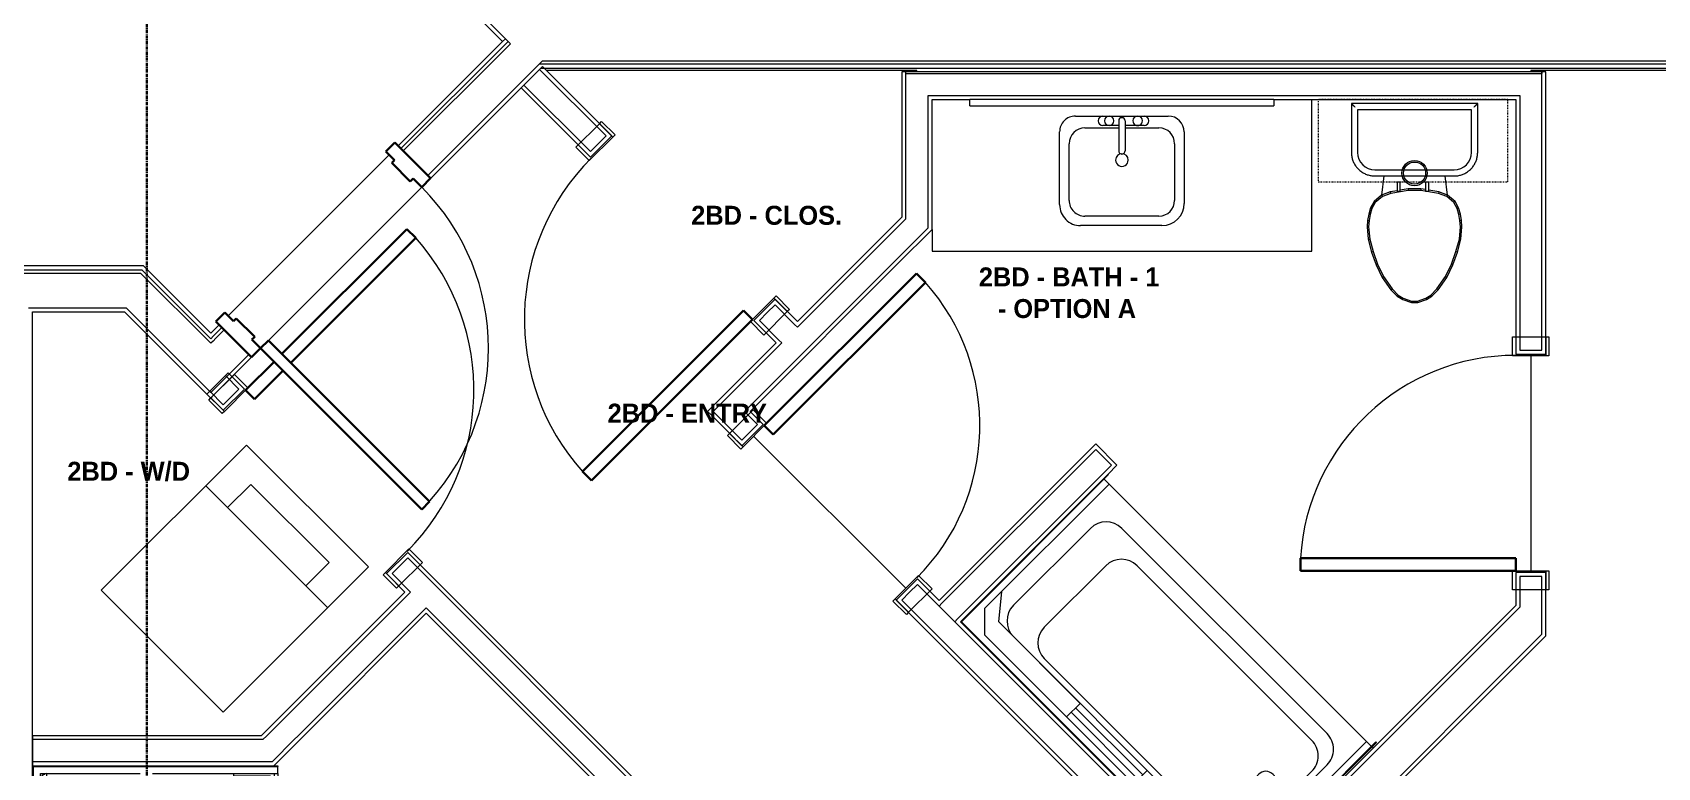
# Model space of a CAD drawing. Header units: inches. Extents: x -4093 to -1777, y 9773 to 12264.
# Drawn here: x -2518.4 to -2261.6, y 10301.4 to 10417.6 of the extents above; entities that cross this region are included whole.
import ezdxf

# ---------------------------------------------------------------- set-up
doc = ezdxf.new("R2010")
doc.units = ezdxf.units.IN
doc.header["$MEASUREMENT"] = 0
doc.linetypes.add('Dash', pattern=[0.25, 0.125, -0.125])
doc.linetypes.add('Grid Line 1_2_', pattern=[0.875, 0.5, -0.125, 0.125, -0.125])
for name, color, linetype, lineweight in [('0-1', 7, 'Continuous', 5), ('0-2', 7, 'Continuous', 9), ('0-3', 8, 'Continuous', 9), ('A-AREA-IDEN', 2, 'Continuous', 9), ('A-DOOR-1', 7, 'Continuous', 9), ('A-DOOR-2', 10, 'Continuous', 30), ('A-DOOR-FRAM-1', 10, 'Continuous', 30), ('A-FLOR-1', 7, 'Continuous', 9), ('A-WALL-1', 7, 'Continuous', 9), ('A-WALL-2', 250, 'Continuous', 18), ('I-WALL-1', 7, 'Continuous', 9), ('P-SANR-FIXT-1', 7, 'Continuous', 9), ('Q-CASE-1', 7, 'Continuous', 9), ('Q-CASE-2', 7, 'Dash', 9), ('S-GRID-1', 1, 'Grid Line 1_2_', 30)]:
    doc.layers.add(name, color=color, linetype=linetype, lineweight=lineweight)
doc.styles.add('Century Gothic_B', font='GOTHICB.TTF', dxfattribs={"height": 3})

# ---------------------------------------------------------------- blocks, each defined once
blk = doc.blocks.new('SWING - SINGLE - FLUSH - SWING - FLUSH - 3-0 x 6-8 - PASSAGE-4346077-BACKGROUND - 3RD FLOOR')
at = {"layer": 'A-DOOR-1'}
for p, q in [((-21, 2.37), (-21, 2.87)), ((-21, 2.87), (-18, 2.87)), ((-18, 2.87), (-18, 2.37)), ((18, 2.37), (18, 2.87)), ((18, 2.87), (21, 2.87)), ((21, 2.87), (21, 2.37)), ((-21, 2.37), (-18, 2.37)), ((-21, -2.88), (-21, 2.37)), ((-18, 2.37), (-21, 2.37)), ((-18, 2.37), (-18, -2.88)), ((18, 2.37), (21, 2.37)), ((18, -2.88), (18, 2.37)), ((21, 2.37), (18, 2.37)), ((21, 2.37), (21, -2.88)), ((-18, -2.88), (-21, -2.88)), ((21, -2.88), (18, -2.88))]:
    blk.add_line(p, q, dxfattribs=at)
blk.add_arc((18, -2.38), 36.07, 180, 266.8211, dxfattribs=at)
at = {"layer": 'A-DOOR-2'}
for p, q in [((16, -2.38), (16, -8.73)), ((18, -2.38), (16, -2.38)), ((18, -2.38), (18, -8.73)), ((16, -10.48), (16, -38.39)), ((18, -10.48), (18, -38.39)), ((18, -38.39), (16, -38.39))]:
    blk.add_line(p, q, dxfattribs=at)
blk = doc.blocks.new('Stacked Washer and Dryer - 26_x25_ - Private-1352637-BACKGROUND - 3RD FLOOR')
at = {"layer": 'P-SANR-FIXT-1'}
for p, q in [((0, 13.625), (32.4375, 13.625)), ((0, 13.625), (0, -13.625)), ((23.34375, 13.625), (23.34375, -13.625)), ((32.4375, 13.625), (32.4375, -13.625)), ((23.34375, 8.75), (28.53125, 8.75)), ((28.53125, 8.75), (28.53125, -8.75)), ((28.53125, -8.75), (23.34375, -8.75)), ((32.4375, -13.625), (0, -13.625))]:
    blk.add_line(p, q, dxfattribs=at)
blk = doc.blocks.new('SWING - SINGLE - FLUSH - SWING - FLUSH - 2-10 x 6-8 - PRIVACY-4346070-BACKGROUND - 3RD FLOOR')
at = {"layer": 'A-DOOR-1'}
for p, q in [((-20, 2.37), (-20, 2.87)), ((-20, 2.87), (-17, 2.87)), ((-17, 2.87), (-17, 2.37)), ((17, 2.37), (17, 2.87)), ((17, 2.87), (20, 2.87)), ((20, 2.87), (20, 2.37)), ((-20, 2.37), (-17, 2.37)), ((-20, -2.88), (-20, 2.37)), ((-17, 2.37), (-20, 2.37)), ((-17, 2.37), (-17, -2.88)), ((17, 2.37), (20, 2.37)), ((17, -2.88), (17, 2.37)), ((20, 2.37), (17, 2.37)), ((20, 2.37), (20, -2.88)), ((-17, -2.88), (-20, -2.88)), ((20, -2.88), (17, -2.88))]:
    blk.add_line(p, q, dxfattribs=at)
blk.add_arc((17, -2.38), 34.07, 180, 266.6343, dxfattribs=at)
at = {"layer": 'A-DOOR-2'}
for p, q in [((15, -2.38), (15, -36.38)), ((17, -2.38), (15, -2.38)), ((17, -2.38), (17, -36.38)), ((17, -36.38), (15, -36.38))]:
    blk.add_line(p, q, dxfattribs=at)
blk = doc.blocks.new('SWING - SINGLE - FLUSH - SWING - FLUSH - 2-10 x 6-8 - PRIVACY-4346068-BACKGROUND - 3RD FLOOR')
at = {"layer": 'A-DOOR-1'}
for p, q in [((-20, 2.37), (-20, 2.87)), ((-20, 2.87), (-17, 2.87)), ((-17, 2.87), (-17, 2.37)), ((17, 2.37), (17, 2.87)), ((17, 2.87), (20, 2.87)), ((20, 2.87), (20, 2.37)), ((-20, 2.37), (-17, 2.37)), ((-20, -2.88), (-20, 2.37)), ((-17, 2.37), (-20, 2.37)), ((-17, 2.37), (-17, -2.88)), ((17, 2.37), (20, 2.37)), ((17, -2.88), (17, 2.37)), ((20, 2.37), (17, 2.37)), ((20, 2.37), (20, -2.88)), ((-17, -2.88), (-20, -2.88)), ((20, -2.88), (17, -2.88))]:
    blk.add_line(p, q, dxfattribs=at)
blk.add_arc((17, -2.38), 34.07, 180, 266.6343, dxfattribs=at)
at = {"layer": 'A-DOOR-2'}
for p, q in [((15, -2.38), (15, -36.38)), ((17, -2.38), (15, -2.38)), ((17, -2.38), (17, -36.38)), ((17, -36.38), (15, -36.38))]:
    blk.add_line(p, q, dxfattribs=at)
blk = doc.blocks.new('M_Sink Vanity-Square - 500 x 440mm-1372835-BACKGROUND - 3RD FLOOR')
at = {"layer": 'P-SANR-FIXT-1'}
for p, q in [((-5.72, 10.23), (7.14, 10.23)), ((-5.22, 8.73), (6.46, 8.73)), ((-9.22, -4.59), (-9.22, 6.73)), ((-7.72, -2.72), (-7.72, 6.23)), ((8.96, 6.23), (8.96, -2.72)), ((10.46, 6.91), (10.46, -4.59)), ((0.12, -6.33), (0.12, -1.59)), ((1.12, -6.33), (1.12, -1.59)), ((7.96, -7.09), (-6.72, -7.09)), ((0.12, -5.22), (-5.22, -5.22)), ((-2.88, -5.59), (0.12, -5.59)), ((3.62, -7.09), (-2.88, -7.09)), ((6.46, -5.22), (1.12, -5.22)), ((1.12, -5.59), (3.62, -5.59))]:
    blk.add_line(p, q, dxfattribs=at)
for centre, radius, start, end in [((-5.72, 6.73), 3.5, 90, 180), ((-5.22, 6.23), 2.5, 90, 180), ((6.46, 6.23), 2.5, 360, 90), ((7.14, 6.91), 3.32, 360, 90), ((0.62, -0.13), 1, 360, 180), ((0.62, -0.13), 1, 180, 0), ((0.62, -1.59), 0.5, 360, 180), ((-6.72, -4.59), 2.5, 180, 270), ((-5.22, -2.72), 2.5, 180, 270), ((6.46, -2.72), 2.5, 270, 360), ((7.96, -4.59), 2.5, 270, 0), ((-2.88, -6.34), 0.75, 90, 270), ((-1.88, -6.34), 0.75, 360, 180), ((-1.88, -6.34), 0.75, 180, 0), ((0.62, -6.33), 0.5, 180, 0), ((2.62, -6.34), 0.75, 0, 180), ((2.62, -6.34), 0.75, 180, 0), ((3.62, -6.34), 0.75, 270, 90)]:
    blk.add_arc(centre, radius, start, end, dxfattribs=at)
blk = doc.blocks.new('Bath Vanity - Bath Vanity 60_-V37-BACKGROUND - 3RD FLOOR')
at = {"layer": 'Q-CASE-1'}
for p, q in [((30.74, 24), (-29.26, 24)), ((-29.26, 24), (-29.26, 0)), ((30.74, 20.56), (30.74, 24))]:
    blk.add_line(p, q, dxfattribs=at)
blk = doc.blocks.new('Toilet-Domestic-3D - Toilet-Domestic-3D-V38-BACKGROUND - 3RD FLOOR')
at = {"layer": 'P-SANR-FIXT-1'}
for p, q in [((-9.98, 19.48), (-9.98, 11.75)), ((9.98, 19.48), (-9.98, 19.48)), ((-9.86, 19.36), (-9.98, 19.48)), ((9, 18.5), (-9, 18.5)), ((-9, 18.5), (-9, 11.75)), ((-9, 18.5), (-9, 11.75)), ((9, 18.5), (-9, 18.5)), ((9, 11.75), (9, 18.5)), ((9, 11.75), (9, 18.5)), ((9.98, 19.48), (9.86, 19.36)), ((9.98, 11.75), (9.98, 19.48)), ((-6.25, 9), (6.25, 9)), ((-6.25, 9), (6.25, 9)), ((-6.25, 8.02), (6.25, 8.02)), ((-4.86, 8.02), (-5.21, 5)), ((5.21, 5), (4.86, 8.02)), ((-3.84, 5.5), (-5.21, 5)), ((-3.77, 5.26), (-5.08, 4.78)), ((-2.75, 5.69), (-3.84, 5.5)), ((-3.84, 5.5), (-3.77, 5.26)), ((-0.98, 5.75), (-3.77, 5.26)), ((-1, 6), (-2.26, 5.78)), ((-1, 6), (-0.98, 5.75)), ((1, 6), (-1, 6)), ((0.98, 5.75), (-0.98, 5.75)), ((1, 6), (0.98, 5.75)), ((3.77, 5.26), (0.98, 5.75)), ((1.75, 5.87), (1, 6)), ((3.84, 5.5), (2.24, 5.78)), ((3.84, 5.5), (3.77, 5.26)), ((5.08, 4.78), (3.77, 5.26)), ((5.21, 5), (3.84, 5.5)), ((-6.97, 3), (-7.24, 2)), ((-6.73, 2.9), (-6.99, 1.95)), ((-6.4, 4), (-6.97, 3)), ((-6.97, 3), (-6.73, 2.9)), ((-6.21, 3.84), (-6.73, 2.9)), ((-5.21, 5), (-6.4, 4)), ((-6.21, 3.84), (-6.4, 4)), ((-5.08, 4.78), (-6.21, 3.84)), ((-5.21, 5), (-5.08, 4.78)), ((5.21, 5), (5.08, 4.78)), ((6.21, 3.84), (5.08, 4.78)), ((6.4, 4), (5.21, 5)), ((6.4, 4), (6.21, 3.84)), ((6.73, 2.9), (6.21, 3.84)), ((6.97, 3), (6.4, 4)), ((6.97, 3), (6.73, 2.9)), ((6.99, 1.95), (6.73, 2.9)), ((7.24, 2), (6.97, 3)), ((-7.41, 1), (-7.5, 0)), ((-7.24, 2), (-7.41, 1)), ((-7.41, 1), (-7.16, 0.96)), ((-7.16, 0.96), (-7.25, 0)), ((-7.24, 2), (-6.99, 1.95)), ((-6.99, 1.95), (-7.16, 0.96)), ((7.24, 2), (6.99, 1.95)), ((7.16, 0.96), (6.99, 1.95)), ((7.41, 1), (7.16, 0.96)), ((7.25, 0), (7.16, 0.96)), ((7.41, 1), (7.24, 2)), ((7.5, 0), (7.25, 0)), ((7.5, 0), (7.41, 1)), ((-7.5, 0), (-7.25, 0)), ((-7.5, 0), (-7.33, -1.99)), ((-7.33, -1.99), (-7.08, -1.95)), ((-7.33, -1.99), (-6.79, -4)), ((-7.25, 0), (-7.08, -1.95)), ((-7.08, -1.95), (-6.55, -3.92)), ((6.55, -3.92), (7.08, -1.95)), ((6.79, -4), (7.33, -1.99)), ((7.08, -1.95), (7.25, 0)), ((7.33, -1.99), (7.08, -1.95)), ((7.33, -1.99), (7.5, 0)), ((-6.79, -4), (-6.55, -3.92)), ((-6.79, -4), (-6.06, -6)), ((-6.55, -3.92), (-5.83, -5.9)), ((5.83, -5.9), (6.55, -3.92)), ((6.06, -6), (6.79, -4)), ((6.79, -4), (6.55, -3.92)), ((-6.06, -6), (-5.83, -5.9)), ((-6.06, -6), (-5.13, -8)), ((-5.83, -5.9), (-4.91, -7.88)), ((4.91, -7.88), (5.83, -5.9)), ((5.13, -8), (6.06, -6)), ((6.06, -6), (5.83, -5.9)), ((-5.13, -8), (-4.91, -7.88)), ((-5.13, -8), (-3.74, -10)), ((-4.91, -7.88), (-3.55, -9.84)), ((-3.74, -10), (-3.55, -9.84)), ((-3.74, -10), (-2.74, -11)), ((-3.55, -9.84), (-2.59, -10.8)), ((2.59, -10.8), (3.55, -9.84)), ((2.74, -11), (3.74, -10)), ((3.55, -9.84), (4.91, -7.88)), ((3.74, -10), (3.55, -9.84)), ((3.74, -10), (5.13, -8)), ((5.13, -8), (4.91, -7.88)), ((-2.74, -11), (-2.59, -10.8)), ((-2.74, -11), (-1.87, -11.5)), ((-2.59, -10.8), (-1.77, -11.27)), ((-1.87, -11.5), (-1.77, -11.27)), ((-1.87, -11.5), (-0.5, -12)), ((-1.77, -11.27), (-0.46, -11.75)), ((-0.5, -12), (-0.46, -11.75)), ((-0.5, -12), (0.5, -12)), ((-0.46, -11.75), (0.46, -11.75)), ((0.46, -11.75), (1.77, -11.27)), ((0.5, -12), (0.46, -11.75)), ((0.5, -12), (1.87, -11.5)), ((1.77, -11.27), (2.59, -10.8)), ((1.87, -11.5), (1.77, -11.27)), ((1.87, -11.5), (2.74, -11)), ((2.74, -11), (2.59, -10.8))]:
    blk.add_line(p, q, dxfattribs=at)
at = {"layer": 'P-SANR-FIXT-1', "flags": 128}
for points in [[(-9.98, 11.75), (-9.97, 11.6), (-9.97, 11.45), (-9.95, 11.3), (-9.93, 11.16), (-9.9, 11.01), (-9.87, 10.86), (-9.83, 10.72), (-9.79, 10.58), (-9.74, 10.44), (-9.68, 10.3), (-9.62, 10.16), (-9.56, 10.03), (-9.48, 9.9), (-9.41, 9.77), (-9.33, 9.65), (-9.24, 9.52), (-9.15, 9.41), (-9.05, 9.29), (-8.95, 9.18), (-8.85, 9.08), (-8.74, 8.97), (-8.62, 8.88), (-8.51, 8.78), (-8.39, 8.7), (-8.26, 8.61), (-8.14, 8.54), (-8.01, 8.46), (-7.87, 8.4), (-7.74, 8.33), (-7.6, 8.28), (-7.46, 8.22), (-7.32, 8.18), (-7.17, 8.14), (-7.03, 8.11), (-6.88, 8.08), (-6.74, 8.05), (-6.59, 8.04), (-6.44, 8.03), (-6.29, 8.02), (-6.25, 8.02)], [(6.25, 8.02), (6.4, 8.03), (6.55, 8.03), (6.7, 8.05), (6.84, 8.07), (6.99, 8.1), (7.14, 8.13), (7.28, 8.17), (7.42, 8.21), (7.56, 8.26), (7.7, 8.32), (7.84, 8.38), (7.97, 8.44), (8.1, 8.52), (8.23, 8.59), (8.35, 8.67), (8.48, 8.76), (8.59, 8.85), (8.71, 8.95), (8.82, 9.05), (8.92, 9.15), (9.03, 9.26), (9.12, 9.38), (9.22, 9.49), (9.3, 9.61), (9.39, 9.74), (9.46, 9.86), (9.54, 9.99), (9.6, 10.13), (9.67, 10.26), (9.72, 10.4), (9.78, 10.54), (9.82, 10.68), (9.86, 10.83), (9.89, 10.97), (9.92, 11.12), (9.95, 11.26), (9.96, 11.41), (9.97, 11.56), (9.98, 11.71), (9.98, 11.75)]]:
    blk.add_lwpolyline(points, dxfattribs=at)
at = {"layer": 'P-SANR-FIXT-1'}
for radius in [2, 1.75]:
    blk.add_circle((0, 8.48), radius, dxfattribs=at)
for centre, start, end in [((-6.25, 11.75), 180, 270), ((-6.25, 11.75), 180, 270), ((6.25, 11.75), 270, 360), ((6.25, 11.75), 270, 360)]:
    blk.add_arc(centre, 2.75, start, end, dxfattribs=at)
for points in [[(-9.98, 19.48), (-9.98, 19.48), (-9.98, 19.48), (-9.98, 19.48)], [(9.98, 19.48), (9.98, 19.48), (9.98, 19.48), (9.98, 19.48)]]:
    blk.add_open_spline(points, degree=3, dxfattribs=at)
for points, knots in [([(-9.37, 18.87), (-9.41, 18.91), (-9.47, 18.97), (-9.55, 19.05), (-9.6, 19.1), (-9.66, 19.16), (-9.71, 19.21), (-9.75, 19.25), (-9.78, 19.28), (-9.8, 19.3), (-9.82, 19.32), (-9.85, 19.35), (-9.86, 19.36), (-9.86, 19.36)], [0, 0, 0, 0, 0.166667, 0.25, 0.333333, 0.416667, 0.5, 0.583333, 0.666667, 0.708333, 0.75, 0.833333, 1, 1, 1, 1]), ([(9.86, 19.36), (9.86, 19.36), (9.85, 19.35), (9.82, 19.32), (9.8, 19.3), (9.78, 19.28), (9.75, 19.25), (9.71, 19.21), (9.66, 19.16), (9.6, 19.1), (9.55, 19.05), (9.47, 18.97), (9.41, 18.91), (9.37, 18.87)], [-1, -1, -1, -1, -0.833333, -0.75, -0.708333, -0.666667, -0.583333, -0.5, -0.416667, -0.333333, -0.25, -0.166667, 0, 0, 0, 0])]:
    blk.add_open_spline(points, degree=3, knots=knots, dxfattribs=at)
blk = doc.blocks.new('300 Series Wall Hung Cabinet_326 - 30_-2909952-BACKGROUND - 3RD FLOOR')
at = {"layer": 'Q-CASE-1'}
for p, q in [((-2.5, -13.19), (-2.01, -13.19)), ((-2.5, -13.19), (-2.5, -14.69)), ((-2.5, -14.69), (-2.01, -14.69)), ((-2.01, -14.69), (-2.01, -13.19)), ((2, -13.19), (2.49, -13.19)), ((2, -13.19), (2, -14.69)), ((2, -14.69), (2.49, -14.69)), ((2.49, -14.69), (2.49, -13.19))]:
    blk.add_line(p, q, dxfattribs=at)
at = {"layer": 'Q-CASE-2'}
for p, q in [((15, -0.19), (-15, -0.19)), ((-15, -0.19), (-15, -13.19)), ((15, -13.19), (15, -0.19)), ((-15, -13.19), (15, -13.19))]:
    blk.add_line(p, q, dxfattribs=at)
blk = doc.blocks.new('BATHROOM MIRROR - BATHROOM MIRROR 48_-3124766-BACKGROUND - 3RD FLOOR')
at = {"layer": 'Q-CASE-1'}
for p, q in [((24.74, 24), (-23.26, 24)), ((-23.26, 23), (-23.26, 24)), ((24.74, 24), (24.74, 23)), ((-23.26, 23), (24.74, 23))]:
    blk.add_line(p, q, dxfattribs=at)
blk = doc.blocks.new('CTS6032CP - CTS6032CP-3806650-BACKGROUND - 3RD FLOOR')
at = {"layer": 'P-SANR-FIXT-1'}
for p, q in [((0.12, 33), (0, 33)), ((0, 0), (0, 33)), ((0.12, 0.12), (0.12, 33)), ((0.12, 32), (1.25, 32)), ((58.75, 32), (1.25, 32)), ((1.25, 4.25), (1.25, 32)), ((58.75, 32), (59.88, 32)), ((58.75, 32), (58.75, 4.31)), ((60, 33), (59.88, 33)), ((59.88, 33), (59.88, 0.12)), ((60, 33), (60, 0)), ((7.6, 28.46), (53.48, 28.46)), ((52.5, 26), (13.5, 26)), ((4.1, 7.77), (4.1, 24.96)), ((56.98, 24.96), (56.98, 7.77)), ((10, 22.5), (10, 8.75)), ((56, 8.75), (56, 22.5)), ((4.31, 4.25), (1.25, 8.02)), ((13.5, 5.25), (52.5, 5.25)), ((58.75, 7.23), (55.94, 4.25)), ((4.25, 1.25), (1.25, 4.25)), ((22.5, 4.25), (4.31, 4.25)), ((53.48, 4.27), (7.6, 4.27)), ((22.5, 1.25), (22.5, 4.25)), ((37.5, 3.25), (22.5, 3.25)), ((37.5, 4.25), (37.5, 1.25)), ((55.94, 4.25), (37.5, 4.25)), ((58.75, 4.31), (55.69, 1.25)), ((59.88, 0.12), (0.12, 0.12)), ((55.69, 1.25), (4.25, 1.25)), ((22.5, 2.25), (37.5, 2.25)), ((60, 0), (0, 0))]:
    blk.add_line(p, q, dxfattribs=at)
for centre, radius, start, end in [((7.6, 24.96), 3.5, 90, 180), ((53.48, 24.96), 3.5, 360, 90), ((13.5, 22.5), 3.5, 90, 180), ((52.5, 22.5), 3.5, 360, 90), ((52, 16.25), 1.63, 0, 180), ((52, 16.25), 1.63, 180, 360), ((7.6, 7.77), 3.5, 180, 270), ((13.5, 8.75), 3.5, 180, 270), ((52.5, 8.75), 3.5, 270, 0), ((53.48, 7.77), 3.5, 270, 0)]:
    blk.add_arc(centre, radius, start, end, dxfattribs=at)
blk = doc.blocks.new('SWING - SINGLE - FLUSH - SWING - FLUSH - 3-0 x 6-8 - PASSAGE-4346075-BACKGROUND - 3RD FLOOR')
at = {"layer": 'A-DOOR-1'}
for p, q in [((-21, 2.37), (-21, 2.87)), ((-21, 2.87), (-18, 2.87)), ((-18, 2.87), (-18, 2.37)), ((18, 2.37), (18, 2.87)), ((18, 2.87), (21, 2.87)), ((21, 2.87), (21, 2.37)), ((-21, 2.37), (-18, 2.37)), ((-21, -2.88), (-21, 2.37)), ((-18, 2.37), (-21, 2.37)), ((-18, 2.37), (-18, -2.88)), ((18, 2.37), (21, 2.37)), ((18, -2.88), (18, 2.37)), ((21, 2.37), (18, 2.37)), ((21, 2.37), (21, -2.88)), ((-18, -2.88), (-21, -2.88)), ((21, -2.88), (18, -2.88))]:
    blk.add_line(p, q, dxfattribs=at)
blk.add_arc((18, -2.38), 36.07, 180, 266.8211, dxfattribs=at)
at = {"layer": 'A-DOOR-2'}
for p, q in [((16, -2.38), (16, -38.39)), ((18, -2.38), (16, -2.38)), ((18, -2.38), (18, -38.39)), ((18, -38.39), (16, -38.39))]:
    blk.add_line(p, q, dxfattribs=at)
blk = doc.blocks.new('The Shower - The Shower-4050272-BACKGROUND - 3RD FLOOR')
at = {"layer": 'P-SANR-FIXT-1'}
for p, q in [((0, -0.5), (38.5, -0.5)), ((0, -39.25), (0, -0.5)), ((0.12, -39.25), (0.12, -0.63)), ((0.12, -0.63), (38.38, -0.63)), ((1.25, -39.25), (1.25, -1.75)), ((1.25, -1.75), (37.25, -1.75)), ((1.3, -2.43), (1.28, -2.51)), ((1.38, -2.26), (1.37, -2.28)), ((1.42, -2.2), (1.4, -2.23)), ((1.58, -2.01), (1.51, -2.08)), ((1.73, -1.9), (1.7, -1.92)), ((2.01, -1.78), (1.93, -1.8)), ((2.25, -1.77), (2.25, -1.75)), ((36.25, -1.77), (2.25, -1.77)), ((36.25, -1.77), (36.25, -1.75)), ((36.57, -1.8), (36.49, -1.78)), ((36.8, -1.92), (36.77, -1.9)), ((36.99, -2.08), (36.92, -2.01)), ((37.1, -2.23), (37.08, -2.2)), ((37.13, -2.28), (37.12, -2.26)), ((37.22, -2.51), (37.2, -2.43)), ((37.25, -1.75), (37.25, -17.52)), ((38.38, -0.63), (38.38, -39.25)), ((38.5, -0.5), (38.5, -39.25)), ((2.2, -32.27), (2.2, -2.75)), ((36.25, -2.7), (2.25, -2.7)), ((36.3, -18.11), (36.3, -2.75)), ((36.3, -32.27), (36.3, -18.89)), ((37.25, -19.48), (37.25, -39.25)), ((1.62, -32.27), (1.62, -38.13)), ((36.75, -32.38), (1.75, -32.38)), ((1.75, -32.38), (1.75, -38)), ((2.2, -32.27), (36.3, -32.27)), ((36.75, -38), (36.75, -32.38)), ((36.88, -38.13), (36.88, -32.27)), ((1.62, -38.13), (36.88, -38.13)), ((1.75, -38), (36.75, -38)), ((0.12, -39.25), (0, -39.25)), ((0.12, -39.25), (1.25, -39.25)), ((1.25, -38.75), (37.25, -38.75)), ((1.25, -39.25), (1.25, -38.75)), ((37.25, -39.25), (1.25, -39.25)), ((37.25, -38.75), (37.25, -39.25)), ((37.25, -39.25), (38.38, -39.25)), ((38.5, -39.25), (38.38, -39.25))]:
    blk.add_line(p, q, dxfattribs=at)
blk.add_circle((19.25, -19), 1.5, dxfattribs=at)
for centre, radius, start, end in [((2.25, -2.75), 1, 90, 180), ((36.25, -2.75), 1, 0, 90), ((2.2, -35.56), 0.125, 0, 180), ((2.2, -35.56), 0.125, 180, 0), ((36.3, -35.56), 0.125, 0, 180), ((36.3, -35.56), 0.125, 180, 0)]:
    blk.add_arc(centre, radius, start, end, dxfattribs=at)
for centre, start_param, end_param in [((2.2, -32.28), 1.570796, 3.141593), ((36.3, -32.28), 0, 1.570796)]:
    blk.add_ellipse(centre, major_axis=(0.95, 0), ratio=0.019505, start_param=start_param, end_param=end_param, dxfattribs=at)
for points, knots in [([(2.25, -1.77), (2.18, -1.77), (2.05, -1.78), (1.8, -1.86), (1.52, -2.04), (1.34, -2.32), (1.26, -2.57), (1.25, -2.7), (1.25, -2.77)], [0, 0, 0, 0, 0.125, 0.25, 0.5, 0.75, 0.875, 1, 1, 1, 1]), ([(1.38, -2.25), (1.41, -2.21), (1.47, -2.12), (1.54, -2.04), (1.59, -2)], [-0.6665731, -0.6665731, -0.6665731, -0.6665731, -0.5714286, -0.4611793, -0.4611793, -0.4611793, -0.4611793]), ([(1.75, -1.88), (1.77, -1.87), (1.86, -1.82), (2.03, -1.77), (2.17, -1.75), (2.25, -1.75)], [-0.3333068, -0.3333068, -0.3333068, -0.3333068, -0.2857143, -0.1428571, 0, 0, 0, 0]), ([(36.25, -1.75), (36.31, -1.75), (36.42, -1.76), (36.59, -1.8), (36.7, -1.85), (36.75, -1.88)], [-1, -1, -1, -1, -0.8928571, -0.7857143, -0.6666667, -0.6666667, -0.6666667, -0.6666667]), ([(37.25, -2.77), (37.25, -2.7), (37.24, -2.57), (37.16, -2.32), (36.98, -2.04), (36.7, -1.86), (36.45, -1.78), (36.32, -1.77), (36.25, -1.77)], [0, 0, 0, 0, 0.125, 0.25, 0.5, 0.75, 0.875, 1, 1, 1, 1]), ([(36.75, -1.88), (36.79, -1.91), (36.89, -1.97), (36.97, -2.05), (37.01, -2.1)], [-0.6665731, -0.6665731, -0.6665731, -0.6665731, -0.5714286, -0.4475924, -0.4475924, -0.4475924, -0.4475924]), ([(37.12, -2.25), (37.13, -2.27), (37.16, -2.33), (37.18, -2.38), (37.19, -2.42)], [-0.3333068, -0.3333068, -0.3333068, -0.3333068, -0.2857143, -0.2174647, -0.2174647, -0.2174647, -0.2174647]), ([(2.25, -2.7), (2.24, -2.7), (2.24, -2.7), (2.23, -2.7), (2.22, -2.71), (2.22, -2.71), (2.21, -2.72), (2.21, -2.73), (2.2, -2.74), (2.2, -2.74), (2.2, -2.75), (2.2, -2.75)], [-1, -1, -1, -1, -0.833333, -0.75, -0.666667, -0.583333, -0.416667, -0.333333, -0.208333, -0.083333, 0, 0, 0, 0]), ([(36.3, -2.75), (36.3, -2.74), (36.3, -2.74), (36.3, -2.73), (36.29, -2.72), (36.29, -2.72), (36.28, -2.71), (36.27, -2.71), (36.26, -2.7), (36.26, -2.7), (36.25, -2.7), (36.25, -2.7)], [-1, -1, -1, -1, -0.833333, -0.75, -0.666667, -0.583333, -0.416667, -0.333333, -0.208333, -0.083333, 0, 0, 0, 0])]:
    blk.add_open_spline(points, degree=3, knots=knots, dxfattribs=at)
for points in [[(1.35, -2.32), (1.36, -2.3), (1.37, -2.27), (1.38, -2.25)], [(1.63, -1.97), (1.67, -1.94), (1.71, -1.91), (1.75, -1.88)], [(2.25, -2.7), (2.25, -2.62), (2.25, -2.45), (2.25, -2.22), (2.25, -2.03), (2.25, -1.88), (2.25, -1.82), (2.25, -1.8)], [(36.25, -2.7), (36.25, -2.62), (36.25, -2.45), (36.25, -2.22), (36.25, -2.03), (36.25, -1.88), (36.25, -1.82), (36.25, -1.8)], [(37.04, -2.14), (37.07, -2.18), (37.09, -2.21), (37.12, -2.25)], [(1.25, -2.75), (1.25, -2.74), (1.25, -2.72), (1.25, -2.71)], [(2.2, -2.75), (2.12, -2.75), (1.95, -2.75), (1.72, -2.75), (1.52, -2.76), (1.37, -2.76), (1.27, -2.76), (1.25, -2.77), (1.25, -2.77)], [(36.3, -2.75), (36.38, -2.75), (36.55, -2.75), (36.78, -2.75), (36.98, -2.76), (37.13, -2.76), (37.23, -2.76), (37.25, -2.77), (37.25, -2.77)], [(37.25, -2.67), (37.25, -2.7), (37.25, -2.72), (37.25, -2.75)]]:
    blk.add_open_spline(points, degree=3, dxfattribs=at)
blk = doc.blocks.new('CTR - 1st Phase - Unit Layouts_rvt-1-BACKGROUND - 3RD FLOOR')
at = {"layer": 'A-FLOR-1'}
for p, q in [((-2378.6, 10411.54), (-2437.18, 10411.54)), ((-2378.6, 10411.35), (-2378.6, 10411.54)), ((-2076.8, 10411.54), (-2281.6, 10411.54)), ((-2281.6, 10411.54), (-2281.6, 10411.35)), ((-2281.6, 10366.46), (-2281.6, 10332.46)), ((-2404.42, 10353.75), (-2380.37, 10329.71)), ((-2306.69, 10304.64), (-2306.51, 10304.46))]:
    blk.add_line(p, q, dxfattribs=at)
at = {"layer": 'A-WALL-1'}
for p, q in [((-2437.8, 10412.17), (-2441.16, 10408.81)), ((-2426.84, 10401.21), (-2437.8, 10412.17)), ((-2380.97, 10411.35), (-2380.97, 10388.39)), ((-2380.35, 10411.35), (-2380.97, 10411.35)), ((-2376.22, 10411.35), (-2380.35, 10411.35)), ((-2283.97, 10411.35), (-2376.22, 10411.35)), ((-2279.85, 10411.35), (-2283.97, 10411.35)), ((-2279.22, 10411.35), (-2279.85, 10411.35)), ((-2279.22, 10366.71), (-2279.22, 10411.35)), ((-2441.16, 10408.81), (-2430.2, 10397.85)), ((-2376.22, 10386.42), (-2376.22, 10406.98)), ((-2376.22, 10406.98), (-2370.22, 10406.98)), ((-2322.22, 10406.98), (-2283.97, 10406.98)), ((-2283.97, 10406.98), (-2283.97, 10366.71)), ((-2430.2, 10397.85), (-2426.84, 10401.21)), ((-2380.97, 10388.39), (-2397.5, 10371.86)), ((-2380.97, 10381.67), (-2376.85, 10385.79)), ((-2376.85, 10385.79), (-2376.22, 10386.42)), ((-2404.97, 10357.67), (-2380.97, 10381.67)), ((-2401.03, 10375.4), (-2404.39, 10372.04)), ((-2397.5, 10371.86), (-2401.03, 10375.4)), ((-2404.39, 10372.04), (-2400.86, 10368.5)), ((-2400.86, 10368.5), (-2411.69, 10357.67)), ((-2283.97, 10366.71), (-2279.22, 10366.71)), ((-2487.45, 10363.78), (-2490.81, 10360.42)), ((-2484.88, 10361.2), (-2487.45, 10363.78)), ((-2490.81, 10360.42), (-2488.24, 10357.84)), ((-2488.24, 10357.84), (-2484.88, 10361.2)), ((-2411.69, 10357.67), (-2411.25, 10357.22)), ((-2411.25, 10357.22), (-2408.33, 10354.31)), ((-2402.91, 10355.6), (-2404.97, 10357.67)), ((-2408.33, 10354.31), (-2406.27, 10352.24)), ((-2406.27, 10352.24), (-2402.91, 10355.6)), ((-2459.07, 10335.39), (-2462.43, 10332.03)), ((-2365, 10241.32), (-2459.07, 10335.39)), ((-2462.43, 10332.03), (-2459.51, 10329.12)), ((-2378.52, 10331.21), (-2381.88, 10327.85)), ((-2375.1, 10327.79), (-2378.52, 10331.21)), ((-2283.97, 10332.21), (-2283.97, 10327)), ((-2279.22, 10332.21), (-2283.97, 10332.21)), ((-2279.22, 10322.2), (-2279.22, 10332.21)), ((-2459.51, 10329.12), (-2482.22, 10306.41)), ((-2381.88, 10327.85), (-2325.78, 10271.75)), ((-2283.97, 10327), (-2329.14, 10281.83)), ((-2475.5, 10306.41), (-2456.15, 10325.76)), ((-2456.15, 10325.76), (-2429.11, 10298.71)), ((-2283.97, 10317.45), (-2279.85, 10321.57)), ((-2279.85, 10321.57), (-2279.22, 10322.2)), ((-2324.36, 10277.06), (-2283.97, 10317.45)), ((-2482.22, 10306.41), (-2518.37, 10306.41)), ((-2518.37, 10306.41), (-2518.37, 10301.66)), ((-2479.62, 10302.29), (-2475.5, 10306.41)), ((-2480.25, 10301.66), (-2479.62, 10302.29))]:
    blk.add_line(p, q, dxfattribs=at)
at = {"layer": 'A-WALL-2'}
for p, q in [((-2427.73, 10401.21), (-2438.24, 10411.72)), ((-2380.35, 10411.1), (-2380.35, 10411.35)), ((-2380.35, 10411.1), (-2380.35, 10411.35)), ((-2380.35, 10388.13), (-2380.35, 10411.1)), ((-2380.35, 10411.1), (-2376.85, 10411.1)), ((-2376.85, 10411.1), (-2376.22, 10411.1)), ((-2376.22, 10411.1), (-2283.97, 10411.1)), ((-2283.97, 10411.1), (-2283.35, 10411.1)), ((-2283.35, 10411.1), (-2279.85, 10411.1)), ((-2279.85, 10411.1), (-2279.85, 10411.35)), ((-2279.85, 10411.35), (-2279.85, 10411.1)), ((-2279.85, 10367.34), (-2279.85, 10411.1)), ((-2440.72, 10409.25), (-2430.2, 10398.73)), ((-2376.85, 10386.68), (-2376.85, 10407.6)), ((-2376.85, 10407.6), (-2376.22, 10407.6)), ((-2376.22, 10407.6), (-2283.97, 10407.6)), ((-2283.97, 10407.6), (-2283.35, 10407.6)), ((-2283.35, 10407.6), (-2283.35, 10367.34)), ((-2428.97, 10399.97), (-2427.73, 10401.21)), ((-2430.2, 10398.73), (-2428.97, 10399.97)), ((-2380.35, 10388.13), (-2380.97, 10387.5)), ((-2380.97, 10387.5), (-2397.5, 10370.98)), ((-2376.85, 10386.68), (-2380.35, 10383.18)), ((-2380.97, 10382.55), (-2405.86, 10357.67)), ((-2380.35, 10383.18), (-2380.97, 10382.55)), ((-2402.27, 10373.28), (-2403.51, 10372.04)), ((-2401.03, 10374.51), (-2402.27, 10373.28)), ((-2397.94, 10371.42), (-2401.03, 10374.51)), ((-2403.51, 10372.04), (-2400.41, 10368.94)), ((-2397.94, 10371.42), (-2397.5, 10370.98)), ((-2399.97, 10368.5), (-2410.81, 10357.67)), ((-2400.41, 10368.94), (-2399.97, 10368.5)), ((-2283.35, 10367.34), (-2281.6, 10367.34)), ((-2281.6, 10367.34), (-2279.85, 10367.34)), ((-2485.76, 10361.2), (-2487.89, 10363.33)), ((-2490.37, 10360.86), (-2488.24, 10358.73)), ((-2488.24, 10358.73), (-2487, 10359.96)), ((-2487, 10359.96), (-2485.76, 10361.2)), ((-2408.33, 10355.19), (-2410.81, 10357.67)), ((-2405.42, 10357.22), (-2405.86, 10357.67)), ((-2403.8, 10355.6), (-2405.42, 10357.22)), ((-2407.89, 10354.75), (-2408.33, 10355.19)), ((-2407.89, 10354.75), (-2406.27, 10353.13)), ((-2406.27, 10353.13), (-2405.03, 10354.37)), ((-2405.03, 10354.37), (-2403.8, 10355.6)), ((-2374.66, 10327.35), (-2350.35, 10351.66)), ((-2347.88, 10349.18), (-2350.35, 10351.66)), ((-2372.18, 10324.87), (-2347.88, 10349.18)), ((-2459.07, 10334.51), (-2460.31, 10333.27)), ((-2365, 10240.44), (-2459.07, 10334.51)), ((-2460.31, 10333.27), (-2461.54, 10332.03)), ((-2461.54, 10332.03), (-2458.63, 10329.12)), ((-2283.35, 10331.59), (-2283.35, 10326.74)), ((-2281.6, 10331.59), (-2283.35, 10331.59)), ((-2279.85, 10331.59), (-2281.6, 10331.59)), ((-2279.85, 10322.46), (-2279.85, 10331.59)), ((-2481.33, 10306.41), (-2459.07, 10328.68)), ((-2458.63, 10329.12), (-2459.07, 10328.68)), ((-2379.76, 10329.09), (-2380.99, 10327.85)), ((-2378.52, 10330.32), (-2379.76, 10329.09)), ((-2375.1, 10326.91), (-2378.52, 10330.32)), ((-2476.38, 10306.41), (-2456.6, 10326.2)), ((-2456.15, 10326.64), (-2456.6, 10326.2)), ((-2456.15, 10326.64), (-2428.22, 10298.71)), ((-2380.99, 10327.85), (-2325.78, 10272.64)), ((-2374.66, 10327.35), (-2375.1, 10326.91)), ((-2372.62, 10324.43), (-2375.1, 10326.91)), ((-2372.62, 10324.43), (-2375.1, 10326.91)), ((-2283.97, 10326.11), (-2328.7, 10281.39)), ((-2283.35, 10326.74), (-2283.97, 10326.11)), ((-2372.18, 10324.87), (-2372.62, 10324.43)), ((-2329.14, 10280.94), (-2372.62, 10324.43)), ((-2279.85, 10322.46), (-2283.35, 10318.96)), ((-2283.97, 10318.33), (-2324.81, 10277.5)), ((-2283.35, 10318.96), (-2283.97, 10318.33)), ((-2481.96, 10305.79), (-2518.37, 10305.79)), ((-2481.33, 10306.41), (-2481.96, 10305.79)), ((-2477.01, 10305.79), (-2480.51, 10302.29)), ((-2476.38, 10306.41), (-2477.01, 10305.79)), ((-2480.51, 10302.29), (-2518.37, 10302.29))]:
    blk.add_line(p, q, dxfattribs=at)
at = {"layer": 'I-WALL-1'}
for p, q in [((-2350.35, 10352.54), (-2375.1, 10327.79)), ((-2349.91, 10352.1), (-2350.35, 10352.54)), ((-2347.43, 10349.62), (-2349.91, 10352.1)), ((-2348.41, 10347.77), (-2346.99, 10349.18)), ((-2346.99, 10349.18), (-2347.43, 10349.62))]:
    blk.add_line(p, q, dxfattribs=at)
at = {"layer": '0-2'}
for name, p, rotation in [('Bath Vanity - Bath Vanity 60_-V37-BACKGROUND - 3RD FLOOR', (-2345.48, 10406.98), 180), ('SWING - SINGLE - FLUSH - SWING - FLUSH - 3-0 x 6-8 - PASSAGE-4346075-BACKGROUND - 3RD FLOOR', (-2415.62, 10386.62), 314.9999999999298), ('M_Sink Vanity-Square - 500 x 440mm-1372835-BACKGROUND - 3RD FLOOR', (-2345.6, 10397.26), 180), ('SWING - SINGLE - FLUSH - SWING - FLUSH - 3-0 x 6-8 - PASSAGE-4346077-BACKGROUND - 3RD FLOOR', (-2473.65, 10346.62), 134.9999999999715), ('SWING - SINGLE - FLUSH - SWING - FLUSH - 2-10 x 6-8 - PRIVACY-4346068-BACKGROUND - 3RD FLOOR', (-2392.39, 10341.73), 134.9999999999262), ('SWING - SINGLE - FLUSH - SWING - FLUSH - 2-10 x 6-8 - PRIVACY-4346070-BACKGROUND - 3RD FLOOR', (-2281.6, 10349.46), 269.999999999948), ('Stacked Washer and Dryer - 26_x25_ - Private-1352637-BACKGROUND - 3RD FLOOR', (-2497.87, 10319.78), 45.00000000003374), ('CTS6032CP - CTS6032CP-3806650-BACKGROUND - 3RD FLOOR', (-2371.74, 10324.43), 314.9999999997776), ('The Shower - The Shower-4050272-BACKGROUND - 3RD FLOOR', (-2518.87, 10263.16), 89.99999999991975)]:
    blk.add_blockref(name, p, dxfattribs=dict(at, rotation=rotation))
for name, p in [('BATHROOM MIRROR - BATHROOM MIRROR 48_-3124766-BACKGROUND - 3RD FLOOR', (-2346.96, 10382.98)), ('300 Series Wall Hung Cabinet_326 - 30_-2909952-BACKGROUND - 3RD FLOOR', (-2300.22, 10407.16)), ('Toilet-Domestic-3D - Toilet-Domestic-3D-V38-BACKGROUND - 3RD FLOOR', (-2299.97, 10386.86))]:
    blk.add_blockref(name, p, dxfattribs=at)
blk = doc.blocks.new('HOLLOW METAL - UNIT DOOR-2191978-BACKGROUND - 3RD FLOOR')
at = {"layer": 'A-DOOR-1'}
blk.add_arc((18, 3.875), 36, 90, 180, dxfattribs=at)
at = {"layer": 'A-DOOR-2'}
for p, q in [((18, 39.875), (16.25, 39.875)), ((16.25, 39.875), (16.25, 3.875)), ((18, 3.875), (18, 39.875)), ((16.25, 3.875), (18, 3.875))]:
    blk.add_line(p, q, dxfattribs=at)
at = {"layer": 'A-DOOR-FRAM-1'}
for p, q in [((-18, 3.875), (-20, 3.875)), ((-20, 3.875), (-20, -4.125)), ((-18, 1.9375), (-18, 3.875)), ((18, 3.875), (18, 1.9375)), ((20, 3.875), (18, 3.875)), ((20, -4.125), (20, 3.875)), ((-17.375, 1.9375), (-18, 1.9375)), ((-17.375, -2.1875), (-17.375, 1.9375)), ((18, 1.9375), (17.375, 1.9375)), ((17.375, 1.9375), (17.375, -2.1875)), ((-18, -4.125), (-18, -2.1875)), ((-18, -2.1875), (-17.375, -2.1875)), ((17.375, -2.1875), (18, -2.1875)), ((18, -2.1875), (18, -4.125)), ((-20, -4.125), (-18, -4.125)), ((18, -4.125), (20, -4.125))]:
    blk.add_line(p, q, dxfattribs=at)
blk = doc.blocks.new('CTR - 1st Phase - Common Walls_rvt-1-BACKGROUND - 3RD FLOOR')
at = {"layer": 'A-WALL-2'}
for p, q in [((-2443.64, 10416.58), (-2459.78, 10432.72)), ((-2443.64, 10416.58), (-2444.08, 10416.14)), ((-2443.19, 10416.14), (-2443.64, 10416.58)), ((-2443.64, 10416.58), (-2443.19, 10416.14)), ((-2443.19, 10416.14), (-2443.64, 10415.7)), ((-2442.84, 10415.79), (-2443.19, 10416.14)), ((-2443.19, 10416.14), (-2442.84, 10415.79)), ((-2460.14, 10399.2), (-2443.64, 10415.7)), ((-2459.79, 10398.84), (-2443.28, 10415.35)), ((-2442.84, 10415.79), (-2443.28, 10415.35)), ((-2455.9, 10394.95), (-2439.39, 10411.46)), ((-2438.95, 10411.9), (-2439.39, 10411.46)), ((-2438.31, 10412.54), (-2438.95, 10411.9)), ((-2438.31, 10412.54), (-2437.81, 10413.04)), ((-2437.43, 10412.54), (-2438.31, 10412.54)), ((-2436.93, 10413.04), (-2437.81, 10413.04)), ((-2076.17, 10412.54), (-2437.43, 10412.54)), ((-2076.17, 10413.04), (-2436.93, 10413.04)), ((-2526.12, 10380.04), (-2510.46, 10380.04)), ((-2510.46, 10380.04), (-2501.8, 10380.04)), ((-2501.8, 10380.04), (-2501.09, 10380.04)), ((-2501.09, 10380.04), (-2490.19, 10369.14)), ((-2526.12, 10379.54), (-2509.96, 10379.54)), ((-2509.96, 10379.54), (-2509.07, 10379.54)), ((-2509.07, 10379.54), (-2501.3, 10379.54)), ((-2501.3, 10379.54), (-2490.19, 10368.44)), ((-2519, 10374.04), (-2504.46, 10374.04)), ((-2504.46, 10374.04), (-2503.57, 10374.04)), ((-2503.57, 10374.04), (-2490.19, 10360.66)), ((-2489.75, 10369.59), (-2490.19, 10369.14)), ((-2489.75, 10369.59), (-2488.43, 10370.91)), ((-2489.4, 10369.23), (-2488.07, 10370.56)), ((-2489.84, 10368.79), (-2490.19, 10368.44)), ((-2489.4, 10369.23), (-2489.84, 10368.79)), ((-2486.3, 10364.55), (-2490.19, 10360.66)), ((-2485.51, 10365.34), (-2486.3, 10364.55)), ((-2485.51, 10365.34), (-2484.18, 10366.67))]:
    blk.add_line(p, q, dxfattribs=at)
at = {"layer": 'I-WALL-1'}
for p, q in [((-2460.22, 10432.28), (-2444.08, 10416.14)), ((-2444.08, 10416.14), (-2460.58, 10399.64)), ((-2455.46, 10394.51), (-2438.95, 10411.02)), ((-2438.95, 10411.02), (-2438.05, 10411.91)), ((-2438.05, 10411.91), (-2076.17, 10411.91)), ((-2487.45, 10372.77), (-2462, 10398.22)), ((-2456.87, 10393.1), (-2481.09, 10368.88)), ((-2511.08, 10380.66), (-2526.62, 10380.66)), ((-2501.71, 10380.66), (-2511.08, 10380.66)), ((-2500.83, 10380.66), (-2501.71, 10380.66)), ((-2490.19, 10370.03), (-2500.83, 10380.66)), ((-2518.37, 10301.66), (-2518.37, 10373.41)), ((-2518.37, 10373.41), (-2503.83, 10373.41)), ((-2503.83, 10373.41), (-2490.19, 10359.77)), ((-2488.87, 10371.35), (-2490.19, 10370.03)), ((-2489.75, 10360.22), (-2485.07, 10364.9)), ((-2485.07, 10364.9), (-2483.74, 10366.23)), ((-2490.19, 10359.77), (-2489.75, 10360.22))]:
    blk.add_line(p, q, dxfattribs=at)
at = {"layer": '0-3', "rotation": 224.9999999999895}
blk.add_blockref('HOLLOW METAL - UNIT DOOR-2191978-BACKGROUND - 3RD FLOOR', (-2472.34, 10383.11), dxfattribs=at)
blk = doc.blocks.new('CTR - 1st Phase - Structure_rvt-1-BACKGROUND - 3RD FLOOR')
at = {"layer": 'S-GRID-1'}
blk.add_line((-2500.32, 9772.61), (-2500.32, 12247.5), dxfattribs=at)

msp = doc.modelspace()

# ---------------------------------------------------------------- block references
at = {"layer": '0-1'}
for name in ['CTR - 1st Phase - Structure_rvt-1-BACKGROUND - 3RD FLOOR', 'CTR - 1st Phase - Unit Layouts_rvt-1-BACKGROUND - 3RD FLOOR', 'CTR - 1st Phase - Common Walls_rvt-1-BACKGROUND - 3RD FLOOR']:
    msp.add_blockref(name, (0, 0), dxfattribs=at)

# ---------------------------------------------------------------- texts
at = {"layer": 'A-AREA-IDEN', "char_height": 3, "attachment_point": 1, "style": 'Century Gothic_B'}
for s, insert, width in [('2BD - CLOS.', (-2414.28, 10390.17), 29.29), ('2BD - BATH - 1', (-2368.82, 10380.43), 34.946), ('- OPTION A', (-2365.82, 10375.43), 27.775), ('2BD - ENTRY', (-2427.49, 10358.89), 29.492), ('2BD - W/D', (-2512.87, 10349.71), 25.149)]:
    msp.add_mtext(s, dxfattribs=dict(at, insert=insert, width=width))

doc.saveas('drawing.dxf')
